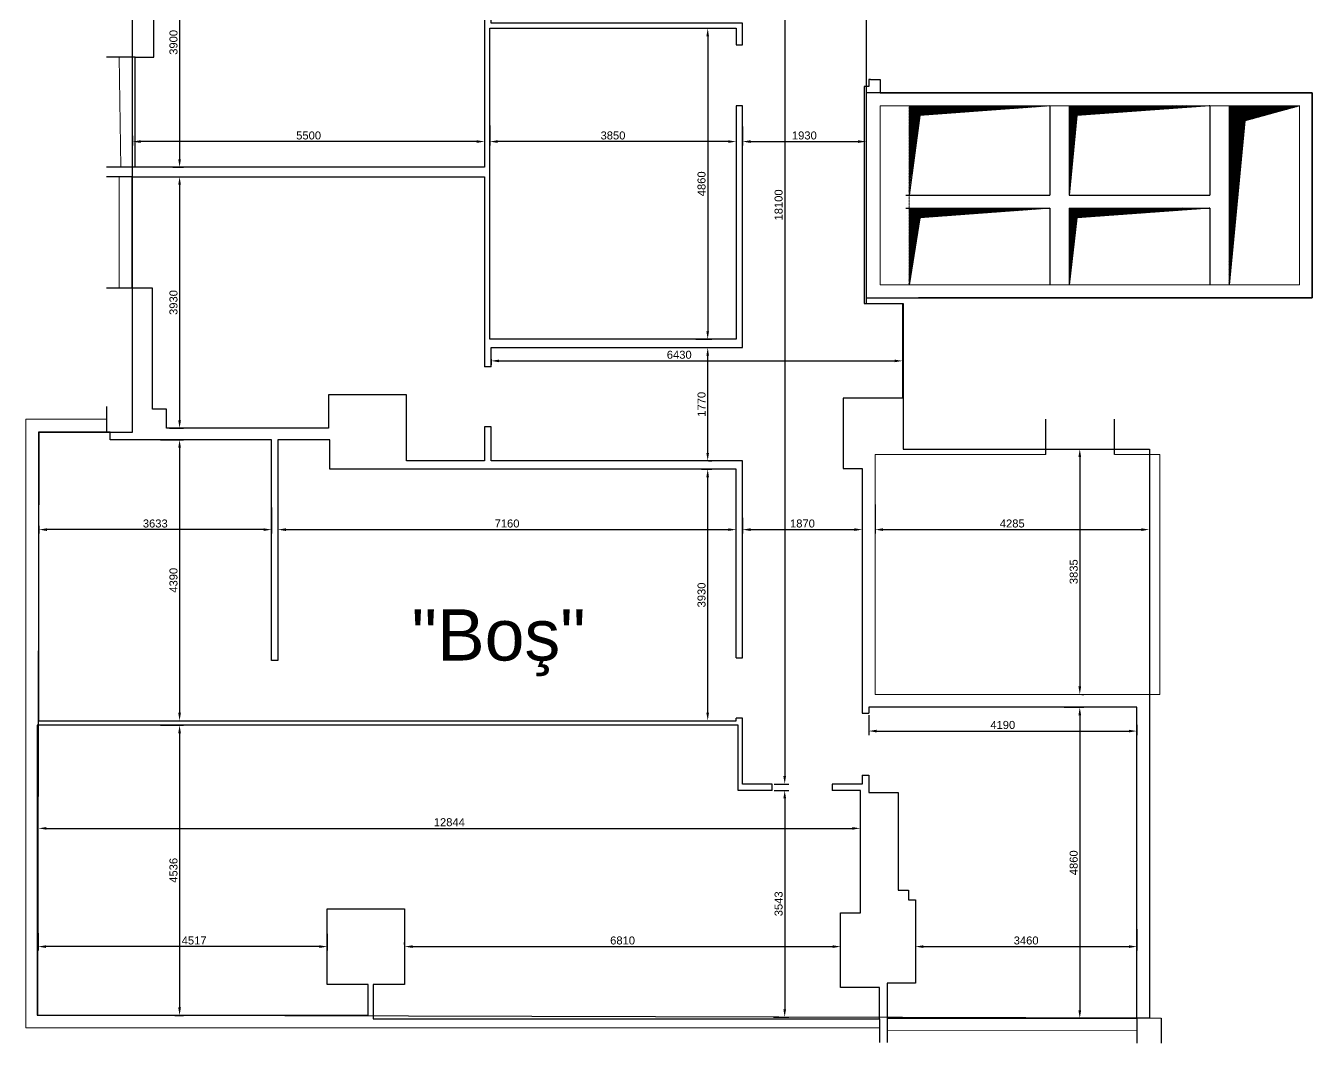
# Model space of a CAD drawing. Header units: millimetres. Extents: x 1183910 to 1204010, y -97525 to -70294.
# Drawn here: x 1183910 to 1204010, y -97525 to -81624 of the extents above; entities that cross this region are included whole.
import ezdxf

# ---------------------------------------------------------------- set-up
doc = ezdxf.new("R2010")
doc.units = ezdxf.units.MM
doc.linetypes.add('HIDDEN', pattern=[0.375, 0.25, -0.125])
for name, color, linetype in [('Baca', 7, 'Continuous'), ('Divar-esas', 7, 'Continuous'), ('OFFICE_BOUNDARY', 3, 'Continuous')]:
    doc.layers.add(name, color=color, linetype=linetype)
doc.layers.add('plita', color=182, linetype='Continuous', lineweight=5, true_color=0x3a07c5)
doc.styles.get("Standard").update_dxf_attribs({"font": 'arial.ttf'})
doc.dimstyles.new('ISO-25', dxfattribs={"dimscale": 50, "dimtxt": 2.5, "dimasz": 2.5, "dimexe": 1.25, "dimexo": 0.625, "dimtad": 1, "dimdec": 0, "dimtxsty": 'Standard', "dimcen": 2.5, "dimazin": 3, "dimtfac": 1, "dimtdec": 0, "dimtmove": 0, "dimatfit": 3})

# ---------------------------------------------------------------- blocks, each defined once
blk = doc.blocks.new('*D1167')
at = {"color": 0, "lineweight": -2, "transparency": 16777216}
for p, q in [((1186211, -79934), (1186377, -79934)), ((1186314, -80059), (1186314, -83709)), ((1186211, -83834), (1186377, -83834))]:
    blk.add_line(p, q, dxfattribs=at)
at = {"color": 0, "transparency": 16777216}
for points in [[(1186293, -80059), (1186335, -80059), (1186314, -79934)], [(1186293, -83709), (1186335, -83709), (1186314, -83834)]]:
    blk.add_solid(points, dxfattribs=at)
at = {"layer": 'Defpoints', "color": 0, "transparency": 16777216}
for p in [(1186180, -79934), (1186180, -83834), (1186314, -83834)]:
    blk.add_point(p, dxfattribs=at)
at = {"color": 0, "transparency": 16777216, "insert": (1186219, -81884), "char_height": 125, "attachment_point": 5, "rotation": 90}
blk.add_mtext('3900', dxfattribs=at)
blk = doc.blocks.new('*D1168')
at = {"color": 0, "lineweight": -2, "transparency": 16777216}
for p, q in [((1191160, -83184), (1191160, -83497)), ((1195010, -83184), (1195010, -83497)), ((1194885, -83434), (1191285, -83434))]:
    blk.add_line(p, q, dxfattribs=at)
at = {"color": 0, "transparency": 16777216}
for points in [[(1191285, -83413), (1191285, -83455), (1191160, -83434)], [(1194885, -83413), (1194885, -83455), (1195010, -83434)]]:
    blk.add_solid(points, dxfattribs=at)
at = {"layer": 'Defpoints', "color": 0, "transparency": 16777216}
for p in [(1191160, -83152), (1195010, -83152), (1191160, -83434)]:
    blk.add_point(p, dxfattribs=at)
at = {"color": 0, "transparency": 16777216, "insert": (1193085, -83339), "char_height": 125, "attachment_point": 5}
blk.add_mtext('3850', dxfattribs=at)
blk = doc.blocks.new('*D1169')
at = {"color": 0, "lineweight": -2, "transparency": 16777216}
for p, q in [((1185580, -83343), (1185580, -83497)), ((1191080, -83343), (1191080, -83497)), ((1190955, -83434), (1185705, -83434))]:
    blk.add_line(p, q, dxfattribs=at)
at = {"color": 0, "transparency": 16777216}
for points in [[(1185705, -83413), (1185705, -83455), (1185580, -83434)], [(1190955, -83413), (1190955, -83455), (1191080, -83434)]]:
    blk.add_solid(points, dxfattribs=at)
at = {"layer": 'Defpoints', "color": 0, "transparency": 16777216}
for p in [(1185580, -83312), (1191080, -83312), (1185580, -83434)]:
    blk.add_point(p, dxfattribs=at)
at = {"color": 0, "transparency": 16777216, "insert": (1188330, -83339), "char_height": 125, "attachment_point": 5}
blk.add_mtext('5500', dxfattribs=at)
blk = doc.blocks.new('*D1170')
at = {"color": 0, "lineweight": -2, "transparency": 16777216}
for p, q in [((1195110, -83196), (1195110, -83497)), ((1197040, -83196), (1197040, -83497)), ((1195235, -83434), (1196915, -83434))]:
    blk.add_line(p, q, dxfattribs=at)
at = {"color": 0, "transparency": 16777216}
for points in [[(1195235, -83413), (1195235, -83455), (1195110, -83434)], [(1196915, -83413), (1196915, -83455), (1197040, -83434)]]:
    blk.add_solid(points, dxfattribs=at)
at = {"layer": 'Defpoints', "color": 0, "transparency": 16777216}
for p in [(1195110, -83165), (1197040, -83165), (1197040, -83434)]:
    blk.add_point(p, dxfattribs=at)
at = {"color": 0, "transparency": 16777216, "insert": (1196075, -83339), "char_height": 125, "attachment_point": 5}
blk.add_mtext('1930', dxfattribs=at)
blk = doc.blocks.new('*D1172')
at = {"color": 0, "lineweight": -2, "transparency": 16777216}
for p, q in [((1195800, -75374), (1195831, -75374)), ((1195768, -75499), (1195768, -93349)), ((1195601, -93474), (1195831, -93474))]:
    blk.add_line(p, q, dxfattribs=at)
at = {"color": 0, "transparency": 16777216}
for points in [[(1195747, -75499), (1195789, -75499), (1195768, -75374)], [(1195747, -93349), (1195789, -93349), (1195768, -93474)]]:
    blk.add_solid(points, dxfattribs=at)
at = {"layer": 'Defpoints', "color": 0, "transparency": 16777216}
for p in [(1195768, -75374), (1195570, -93474), (1195768, -93474)]:
    blk.add_point(p, dxfattribs=at)
at = {"color": 0, "transparency": 16777216, "insert": (1195673, -84424), "char_height": 125, "attachment_point": 5, "rotation": 90}
blk.add_mtext('18100', dxfattribs=at)
blk = doc.blocks.new('*D1173')
at = {"color": 0, "lineweight": -2, "transparency": 16777216}
for p, q in [((1195601, -93574), (1195831, -93574)), ((1195768, -93699), (1195768, -96992)), ((1195591, -97117), (1195831, -97117))]:
    blk.add_line(p, q, dxfattribs=at)
at = {"color": 0, "transparency": 16777216}
for points in [[(1195747, -93699), (1195789, -93699), (1195768, -93574)], [(1195747, -96992), (1195789, -96992), (1195768, -97117)]]:
    blk.add_solid(points, dxfattribs=at)
at = {"layer": 'Defpoints', "color": 0, "transparency": 16777216}
for p in [(1195570, -93574), (1195560, -97117), (1195768, -97117)]:
    blk.add_point(p, dxfattribs=at)
at = {"color": 0, "transparency": 16777216, "insert": (1195673, -95345), "char_height": 125, "attachment_point": 5, "rotation": 90}
blk.add_mtext('3543', dxfattribs=at)
blk = doc.blocks.new('*D1174')
at = {"color": 0, "lineweight": -2, "transparency": 16777216}
for p, q in [((1184107, -94135), (1184107, -94104)), ((1184232, -94166), (1196825, -94166)), ((1196950, -94135), (1196950, -94104))]:
    blk.add_line(p, q, dxfattribs=at)
at = {"color": 0, "transparency": 16777216}
for points in [[(1184232, -94146), (1184232, -94187), (1184107, -94166)], [(1196825, -94146), (1196825, -94187), (1196950, -94166)]]:
    blk.add_solid(points, dxfattribs=at)
at = {"layer": 'Defpoints', "color": 0, "transparency": 16777216}
for p in [(1184107, -94166), (1196950, -94166), (1196950, -94166)]:
    blk.add_point(p, dxfattribs=at)
at = {"color": 0, "transparency": 16777216, "insert": (1190528, -94071), "char_height": 125, "attachment_point": 5}
blk.add_mtext('12844', dxfattribs=at)
blk = doc.blocks.new('*D1175')
at = {"color": 0, "lineweight": -2, "transparency": 16777216}
for p, q in [((1189830, -95982), (1189830, -95951)), ((1189955, -96014), (1196515, -96014)), ((1196640, -95982), (1196640, -95951))]:
    blk.add_line(p, q, dxfattribs=at)
at = {"color": 0, "transparency": 16777216}
for points in [[(1189955, -95993), (1189955, -96035), (1189830, -96014)], [(1196515, -95993), (1196515, -96035), (1196640, -96014)]]:
    blk.add_solid(points, dxfattribs=at)
at = {"layer": 'Defpoints', "color": 0, "transparency": 16777216}
for p in [(1189830, -96014), (1196640, -96014), (1196640, -96014)]:
    blk.add_point(p, dxfattribs=at)
at = {"color": 0, "transparency": 16777216, "insert": (1193235, -95919), "char_height": 125, "attachment_point": 5}
blk.add_mtext('6810', dxfattribs=at)
blk = doc.blocks.new('*D1176')
at = {"color": 0, "lineweight": -2, "transparency": 16777216}
for p, q in [((1184103, -95803), (1184103, -96076)), ((1188620, -95813), (1188620, -96076)), ((1188495, -96014), (1184228, -96014))]:
    blk.add_line(p, q, dxfattribs=at)
at = {"color": 0, "transparency": 16777216}
for points in [[(1184228, -95993), (1184228, -96035), (1184103, -96014)], [(1188495, -95993), (1188495, -96035), (1188620, -96014)]]:
    blk.add_solid(points, dxfattribs=at)
at = {"layer": 'Defpoints', "color": 0, "transparency": 16777216}
for p in [(1184103, -95772), (1188620, -95782), (1184103, -96014)]:
    blk.add_point(p, dxfattribs=at)
at = {"color": 0, "transparency": 16777216, "insert": (1186541, -95919), "char_height": 125, "attachment_point": 5}
blk.add_mtext('4517', dxfattribs=at)
blk = doc.blocks.new('*D1177')
at = {"color": 0, "lineweight": -2, "transparency": 16777216}
for p, q in [((1186156, -83984), (1186377, -83984)), ((1186314, -84109), (1186314, -87789)), ((1186156, -87914), (1186377, -87914))]:
    blk.add_line(p, q, dxfattribs=at)
at = {"color": 0, "transparency": 16777216}
for points in [[(1186293, -84109), (1186335, -84109), (1186314, -83984)], [(1186293, -87789), (1186335, -87789), (1186314, -87914)]]:
    blk.add_solid(points, dxfattribs=at)
at = {"layer": 'Defpoints', "color": 0, "transparency": 16777216}
for p in [(1186124, -83984), (1186124, -87914), (1186314, -87914)]:
    blk.add_point(p, dxfattribs=at)
at = {"color": 0, "transparency": 16777216, "insert": (1186219, -85949), "char_height": 125, "attachment_point": 5, "rotation": 90}
blk.add_mtext('3930', dxfattribs=at)
blk = doc.blocks.new('*D1178')
at = {"color": 0, "lineweight": -2, "transparency": 16777216}
for p, q in [((1186018, -88094), (1186377, -88094)), ((1186314, -88219), (1186314, -92359)), ((1186165, -92484), (1186377, -92484))]:
    blk.add_line(p, q, dxfattribs=at)
at = {"color": 0, "transparency": 16777216}
for points in [[(1186293, -88219), (1186335, -88219), (1186314, -88094)], [(1186293, -92359), (1186335, -92359), (1186314, -92484)]]:
    blk.add_solid(points, dxfattribs=at)
at = {"layer": 'Defpoints', "color": 0, "transparency": 16777216}
for p in [(1185987, -88094), (1186134, -92484), (1186314, -92484)]:
    blk.add_point(p, dxfattribs=at)
at = {"color": 0, "transparency": 16777216, "insert": (1186219, -90289), "char_height": 125, "attachment_point": 5, "rotation": 90}
blk.add_mtext('4390', dxfattribs=at)
blk = doc.blocks.new('*D1179')
at = {"color": 0, "lineweight": -2, "transparency": 16777216}
for p, q in [((1186015, -92554), (1186377, -92554)), ((1186314, -92679), (1186314, -96965)), ((1186240, -97090), (1186377, -97090))]:
    blk.add_line(p, q, dxfattribs=at)
at = {"color": 0, "transparency": 16777216}
for points in [[(1186293, -92679), (1186335, -92679), (1186314, -92554)], [(1186293, -96965), (1186335, -96965), (1186314, -97090)]]:
    blk.add_solid(points, dxfattribs=at)
at = {"layer": 'Defpoints', "color": 0, "transparency": 16777216}
for p in [(1185983, -92554), (1186209, -97090), (1186314, -97090)]:
    blk.add_point(p, dxfattribs=at)
at = {"color": 0, "transparency": 16777216, "insert": (1186219, -94822), "char_height": 125, "attachment_point": 5, "rotation": 90}
blk.add_mtext('4536', dxfattribs=at)
blk = doc.blocks.new('*D1180')
at = {"color": 0, "lineweight": -2, "transparency": 16777216}
for p, q in [((1187850, -89153), (1187850, -89561)), ((1195010, -89467), (1195010, -89436)), ((1187975, -89498), (1194885, -89498))]:
    blk.add_line(p, q, dxfattribs=at)
at = {"color": 0, "transparency": 16777216}
for points in [[(1187975, -89477), (1187975, -89519), (1187850, -89498)], [(1194885, -89477), (1194885, -89519), (1195010, -89498)]]:
    blk.add_solid(points, dxfattribs=at)
at = {"layer": 'Defpoints', "color": 0, "transparency": 16777216}
for p in [(1187850, -89122), (1195010, -89498), (1195010, -89498)]:
    blk.add_point(p, dxfattribs=at)
at = {"color": 0, "transparency": 16777216, "insert": (1191430, -89403), "char_height": 125, "attachment_point": 5}
blk.add_mtext('7160', dxfattribs=at)
blk = doc.blocks.new('*D1181')
at = {"color": 0, "lineweight": -2, "transparency": 16777216}
for p, q in [((1195110, -89316), (1195110, -89561)), ((1196980, -89316), (1196980, -89561)), ((1195235, -89498), (1196855, -89498))]:
    blk.add_line(p, q, dxfattribs=at)
at = {"color": 0, "transparency": 16777216}
for points in [[(1195235, -89477), (1195235, -89519), (1195110, -89498)], [(1196855, -89477), (1196855, -89519), (1196980, -89498)]]:
    blk.add_solid(points, dxfattribs=at)
at = {"layer": 'Defpoints', "color": 0, "transparency": 16777216}
for p in [(1195110, -89285), (1196980, -89285), (1196980, -89498)]:
    blk.add_point(p, dxfattribs=at)
at = {"color": 0, "transparency": 16777216, "insert": (1196045, -89403), "char_height": 125, "attachment_point": 5}
blk.add_mtext('1870', dxfattribs=at)
blk = doc.blocks.new('*D1182')
at = {"color": 0, "lineweight": -2, "transparency": 16777216}
for p, q in [((1187750, -89153), (1187750, -89561)), ((1184117, -89441), (1184117, -89561)), ((1187625, -89498), (1184242, -89498))]:
    blk.add_line(p, q, dxfattribs=at)
at = {"color": 0, "transparency": 16777216}
for points in [[(1184242, -89477), (1184242, -89519), (1184117, -89498)], [(1187625, -89477), (1187625, -89519), (1187750, -89498)]]:
    blk.add_solid(points, dxfattribs=at)
at = {"layer": 'Defpoints', "color": 0, "transparency": 16777216}
for p in [(1187750, -89122), (1184117, -89410), (1184117, -89498)]:
    blk.add_point(p, dxfattribs=at)
at = {"color": 0, "transparency": 16777216, "insert": (1185934, -89403), "char_height": 125, "attachment_point": 5}
blk.add_mtext('3633', dxfattribs=at)
blk = doc.blocks.new('*D1183')
at = {"color": 0, "lineweight": -2, "transparency": 16777216}
for p, q in [((1194470, -88554), (1194627, -88554)), ((1194565, -92359), (1194565, -88679)), ((1194470, -92484), (1194627, -92484))]:
    blk.add_line(p, q, dxfattribs=at)
at = {"color": 0, "transparency": 16777216}
for points in [[(1194544, -88679), (1194585, -88679), (1194565, -88554)], [(1194544, -92359), (1194585, -92359), (1194565, -92484)]]:
    blk.add_solid(points, dxfattribs=at)
at = {"layer": 'Defpoints', "color": 0, "transparency": 16777216}
for p in [(1194439, -88554), (1194565, -88554), (1194439, -92484)]:
    blk.add_point(p, dxfattribs=at)
at = {"color": 0, "transparency": 16777216, "insert": (1194469, -90519), "char_height": 125, "attachment_point": 5, "rotation": 90}
blk.add_mtext('3930', dxfattribs=at)
blk = doc.blocks.new('*D1184')
at = {"color": 0, "lineweight": -2, "transparency": 16777216}
for p, q in [((1197180, -89104), (1197180, -89561)), ((1201465, -89104), (1201465, -89561)), ((1197305, -89498), (1201340, -89498))]:
    blk.add_line(p, q, dxfattribs=at)
at = {"color": 0, "transparency": 16777216}
for points in [[(1197305, -89477), (1197305, -89519), (1197180, -89498)], [(1201340, -89477), (1201340, -89519), (1201465, -89498)]]:
    blk.add_solid(points, dxfattribs=at)
at = {"layer": 'Defpoints', "color": 0, "transparency": 16777216}
for p in [(1197180, -89072), (1201465, -89072), (1201465, -89498)]:
    blk.add_point(p, dxfattribs=at)
at = {"color": 0, "transparency": 16777216, "insert": (1199323, -89403), "char_height": 125, "attachment_point": 5}
blk.add_mtext('4285', dxfattribs=at)
blk = doc.blocks.new('*D1185')
at = {"color": 0, "lineweight": -2, "transparency": 16777216}
for p, q in [((1200409, -88239), (1200441, -88239)), ((1200378, -88364), (1200378, -91949)), ((1200409, -92074), (1200441, -92074))]:
    blk.add_line(p, q, dxfattribs=at)
at = {"color": 0, "transparency": 16777216}
for points in [[(1200357, -88364), (1200399, -88364), (1200378, -88239)], [(1200357, -91949), (1200399, -91949), (1200378, -92074)]]:
    blk.add_solid(points, dxfattribs=at)
at = {"layer": 'Defpoints', "color": 0, "transparency": 16777216}
for p in [(1200378, -88239), (1200378, -92074), (1200378, -92074)]:
    blk.add_point(p, dxfattribs=at)
at = {"color": 0, "transparency": 16777216, "insert": (1200283, -90156), "char_height": 125, "attachment_point": 5, "rotation": 90}
blk.add_mtext('3835', dxfattribs=at)
blk = doc.blocks.new('*D1186')
at = {"color": 0, "lineweight": -2, "transparency": 16777216}
for p, q in [((1200133, -92274), (1200441, -92274)), ((1200378, -92399), (1200378, -97009)), ((1199944, -97134), (1200441, -97134))]:
    blk.add_line(p, q, dxfattribs=at)
at = {"color": 0, "transparency": 16777216}
for points in [[(1200357, -92399), (1200399, -92399), (1200378, -92274)], [(1200357, -97009), (1200399, -97009), (1200378, -97134)]]:
    blk.add_solid(points, dxfattribs=at)
at = {"layer": 'Defpoints', "color": 0, "transparency": 16777216}
for p in [(1200101, -92274), (1199913, -97134), (1200378, -97134)]:
    blk.add_point(p, dxfattribs=at)
at = {"color": 0, "transparency": 16777216, "insert": (1200283, -94704), "char_height": 125, "attachment_point": 5, "rotation": 90}
blk.add_mtext('4860', dxfattribs=at)
blk = doc.blocks.new('*D1187')
at = {"color": 0, "lineweight": -2, "transparency": 16777216}
for p, q in [((1197080, -92395), (1197080, -92708)), ((1197205, -92646), (1201145, -92646)), ((1201270, -92551), (1201270, -92708))]:
    blk.add_line(p, q, dxfattribs=at)
at = {"color": 0, "transparency": 16777216}
for points in [[(1197205, -92625), (1197205, -92667), (1197080, -92646)], [(1201145, -92625), (1201145, -92667), (1201270, -92646)]]:
    blk.add_solid(points, dxfattribs=at)
at = {"layer": 'Defpoints', "color": 0, "transparency": 16777216}
for p in [(1197080, -92364), (1201270, -92520), (1201270, -92646)]:
    blk.add_point(p, dxfattribs=at)
at = {"color": 0, "transparency": 16777216, "insert": (1199175, -92551), "char_height": 125, "attachment_point": 5}
blk.add_mtext('4190', dxfattribs=at)
blk = doc.blocks.new('*D1188')
at = {"color": 0, "lineweight": -2, "transparency": 16777216}
for p, q in [((1197810, -95744), (1197810, -96076)), ((1201270, -95744), (1201270, -96076)), ((1197935, -96014), (1201145, -96014))]:
    blk.add_line(p, q, dxfattribs=at)
at = {"color": 0, "transparency": 16777216}
for points in [[(1197935, -95993), (1197935, -96035), (1197810, -96014)], [(1201145, -95993), (1201145, -96035), (1201270, -96014)]]:
    blk.add_solid(points, dxfattribs=at)
at = {"layer": 'Defpoints', "color": 0, "transparency": 16777216}
for p in [(1197810, -95713), (1201270, -95713), (1201270, -96014)]:
    blk.add_point(p, dxfattribs=at)
at = {"color": 0, "transparency": 16777216, "insert": (1199540, -95919), "char_height": 125, "attachment_point": 5}
blk.add_mtext('3460', dxfattribs=at)
blk = doc.blocks.new('*D1189')
at = {"color": 0, "lineweight": -2, "transparency": 16777216}
for p, q in [((1194382, -81664), (1194627, -81664)), ((1194565, -81789), (1194565, -86399)), ((1194382, -86524), (1194627, -86524))]:
    blk.add_line(p, q, dxfattribs=at)
at = {"color": 0, "transparency": 16777216}
for points in [[(1194544, -81789), (1194585, -81789), (1194565, -81664)], [(1194544, -86399), (1194585, -86399), (1194565, -86524)]]:
    blk.add_solid(points, dxfattribs=at)
at = {"layer": 'Defpoints', "color": 0, "transparency": 16777216}
for p in [(1194350, -81664), (1194350, -86524), (1194565, -86524)]:
    blk.add_point(p, dxfattribs=at)
at = {"color": 0, "transparency": 16777216, "insert": (1194469, -84094), "char_height": 125, "attachment_point": 5, "rotation": 90}
blk.add_mtext('4860', dxfattribs=at)
blk = doc.blocks.new('*D1190')
at = {"color": 0, "lineweight": -2, "transparency": 16777216}
for p, q in [((1194565, -88299), (1194565, -86779)), ((1194575, -86654), (1194627, -86654)), ((1194575, -88424), (1194627, -88424))]:
    blk.add_line(p, q, dxfattribs=at)
at = {"color": 0, "transparency": 16777216}
for points in [[(1194544, -86779), (1194585, -86779), (1194565, -86654)], [(1194544, -88299), (1194585, -88299), (1194565, -88424)]]:
    blk.add_solid(points, dxfattribs=at)
at = {"layer": 'Defpoints', "color": 0, "transparency": 16777216}
for p in [(1194544, -86654), (1194565, -86654), (1194544, -88424)]:
    blk.add_point(p, dxfattribs=at)
at = {"color": 0, "transparency": 16777216, "insert": (1194469, -87539), "char_height": 125, "attachment_point": 5, "rotation": 90}
blk.add_mtext('1770', dxfattribs=at)
blk = doc.blocks.new('*D1191')
at = {"color": 0, "lineweight": -2, "transparency": 16777216}
for p, q in [((1191180, -86835), (1191180, -86924)), ((1191305, -86861), (1197485, -86861)), ((1197610, -86835), (1197610, -86924))]:
    blk.add_line(p, q, dxfattribs=at)
at = {"color": 0, "transparency": 16777216}
for points in [[(1191305, -86841), (1191305, -86882), (1191180, -86861)], [(1197485, -86841), (1197485, -86882), (1197610, -86861)]]:
    blk.add_solid(points, dxfattribs=at)
at = {"layer": 'Defpoints', "color": 0, "transparency": 16777216}
for p in [(1191180, -86804), (1197610, -86804), (1197610, -86861)]:
    blk.add_point(p, dxfattribs=at)
at = {"color": 0, "transparency": 16777216, "insert": (1194120, -86766), "char_height": 125, "attachment_point": 5}
blk.add_mtext('6430', dxfattribs=at)

msp = doc.modelspace()

# ---------------------------------------------------------------- hatches: boundary and pattern name
at = {"layer": 'Baca'}
h = msp.add_hatch(dxfattribs=at)
h.set_pattern_fill('ANSI31', color=256, scale=5, style=0)
h.set_pattern_definition([(135, (1337735.15, -254694.75), (11.2253202, 11.2253202), [])])
h.paths.add_polyline_path([(1197710.2, -83973.7), (1197745.7, -83973.7), (1197710.2, -84223.7)])
h.paths.add_polyline_path([(1197880.6, -83024.5), (1199910.2, -82873.7), (1197710.2, -82873.7), (1197710.2, -83973.7), (1197745.7, -83973.7)])
h = msp.add_hatch(dxfattribs=at)
h.set_pattern_fill('ANSI31', color=256, scale=5, style=0)
h.set_pattern_definition([(135, (1337785.15, -254694.75), (11.2253202, 11.2253202), [])])
h.paths.add_polyline_path([(1200210.2, -83973.7), (1200245.7, -83973.7), (1200210.2, -84223.7)])
h.paths.add_polyline_path([(1200330.6, -83024.5), (1202410.2, -82873.7), (1200210.2, -82873.7), (1200210.2, -83973.7), (1200239.1, -83973.7)])
h = msp.add_hatch(dxfattribs=at)
h.set_pattern_fill('ANSI31', color=256, scale=5, style=0)
h.set_pattern_definition([(45, (1089135.282, -254694.75), (-11.2253202, 11.2253202), [])])
h.paths.add_polyline_path([(1203810.2, -82873.7), (1202710.2, -82873.7), (1202710.2, -85673.7), (1202954.9, -83110.2)])
h = msp.add_hatch(dxfattribs=at)
h.set_pattern_fill('ANSI31', color=256, scale=5, style=0)
h.set_pattern_definition([(135, (1337735.15, -256294.75), (11.2253202, 11.2253202), [])])
h.paths.add_polyline_path([(1197726.5, -85573.7), (1197880.6, -84624.5), (1199910.2, -84473.7), (1197710.2, -84473.7), (1197710.2, -85573.7)])
h.paths.add_polyline_path([(1197710.2, -85673.7), (1197726.5, -85573.7), (1197710.2, -85573.7)])
h = msp.add_hatch(dxfattribs=at)
h.set_pattern_fill('ANSI31', color=256, scale=5, style=0)
h.set_pattern_definition([(135, (1337785.15, -256294.75), (11.2253202, 11.2253202), [])])
h.paths.add_polyline_path([(1200210.2, -85673.7), (1200226.5, -85573.7), (1200210.2, -85573.7)])
h.paths.add_polyline_path([(1200330.6, -84624.5), (1202410.2, -84473.7), (1200210.2, -84473.7), (1200210.2, -85573.7), (1200221.7, -85573.7)])

# ---------------------------------------------------------------- linework, layer by layer
for points in [[(1191080.2, -81363.7), (1191080.2, -83833.7), (1185620.2, -83833.7), (1185620.2, -82113.7), (1185910.2, -82113.7), (1185910.2, -80273.7), (1186180.2, -80273.7), (1186180.2, -79933.7), (1188660.2, -79933.7), (1188660.2, -80493.7), (1189870.2, -80493.7), (1189870.2, -79993.7), (1191080.2, -79993.7), (1191080.2, -80423.7)], [(1195010.2, -81923.7), (1195110.2, -81923.7), (1195110.2, -81583.7), (1191180.2, -81583.7), (1191180.2, -81363.7)], [(1195010.2, -82873.7), (1195010.2, -86523.7), (1191160.2, -86523.7), (1191160.2, -81663.7), (1195010.2, -81663.7), (1195010.2, -81923.7)], [(1185620.2, -82113.7), (1185170.2, -82113.7)], [(1197110.2, -82463.7), (1197080.2, -82463.7), (1197080.2, -82573.7), (1197010.2, -82573.7), (1197010.2, -85963.7), (1197610.2, -85963.7), (1197610.2, -87443.7), (1196680.2, -87443.7), (1196680.2, -88543.7), (1196980.2, -88543.7), (1196980.2, -92363.7)], [(1197110.2, -82463.7), (1197260.2, -82463.7)], [(1197260.2, -82463.7), (1197260.2, -82673.7), (1204010.2, -82673.7), (1204010.2, -85873.7), (1197860.2, -85873.7)], [(1191180.2, -86653.7), (1195110.2, -86653.7), (1195110.2, -82873.7), (1195010.2, -82873.7)], [(1185620.2, -83833.7), (1185170.2, -83833.7)], [(1185570.2, -83983.7), (1185170.2, -83983.7)], [(1185570.2, -83983.7), (1191080.2, -83983.7), (1191080.2, -86953.7)], [(1185570.2, -83983.7), (1185570.2, -85723.7)], [(1185570.2, -85723.7), (1185170.2, -85723.7)], [(1185890.2, -87613.7), (1185890.2, -85723.7), (1185570.2, -85723.7)], [(1191180.2, -86953.7), (1191180.2, -86653.7)], [(1191180.2, -86953.7), (1191080.2, -86953.7)], [(1191080.2, -87893.7), (1191080.2, -88423.7), (1189860.2, -88423.7), (1189860.2, -87393.7), (1188640.2, -87393.7), (1188640.2, -87913.7), (1186110.2, -87913.7), (1186110.2, -87613.7), (1185890.2, -87613.7)], [(1185170.2, -87573.7), (1185170.2, -87973.7)], [(1199850.2, -88323.7), (1199850.2, -87773.7)], [(1200920.2, -88323.7), (1200920.2, -87773.7)], [(1187750.2, -91543.7), (1187750.2, -88093.7), (1185230.2, -88093.7), (1185230.2, -87973.7), (1184110.2, -87973.7), (1184110.2, -92483.7), (1187750.2, -92483.7)], [(1191180.2, -87893.7), (1191080.2, -87893.7)], [(1191180.2, -88423.7), (1191180.2, -87893.7)], [(1195010.2, -91503.7), (1195010.2, -88553.7), (1188660.2, -88553.7), (1188660.2, -88093.7), (1187850.2, -88093.7), (1187850.2, -91543.7), (1187750.2, -91543.7)], [(1195010.2, -91503.7), (1195110.2, -91503.7), (1195110.2, -88423.7), (1191180.2, -88423.7)], [(1187750.2, -92483.7), (1187850.2, -92483.7), (1195010.2, -92483.7), (1195010.2, -92443.7)], [(1195570.2, -93573.7), (1195570.2, -93473.7), (1195110.2, -93473.7), (1195110.2, -92443.7), (1195010.2, -92443.7)], [(1196980.2, -92363.7), (1197080.2, -92363.7)], [(1197080.2, -93333.7), (1197080.2, -93603.7), (1197540.2, -93603.7), (1197540.2, -95133.7), (1197700.2, -95133.7), (1197700.2, -95283.7), (1197810.2, -95283.7), (1197810.2, -96583.7), (1197370.2, -96583.7), (1197370.2, -97133.7), (1201270.2, -97133.7), (1201270.2, -92273.7), (1197080.2, -92273.7), (1197080.2, -92363.7)], [(1195570.2, -93573.7), (1195040.2, -93573.7), (1195040.2, -92553.7), (1184090.2, -92553.7), (1184090.2, -97083.7), (1189260.2, -97083.7), (1189260.2, -96603.7), (1188620.2, -96603.7), (1188620.2, -95423.7), (1189830.2, -95423.7), (1189830.2, -96603.7), (1189340.2, -96603.7), (1189340.2, -97143.7), (1197250.2, -97143.7), (1197250.2, -96653.7), (1196640.2, -96653.7), (1196640.2, -95483.7), (1196950.2, -95483.7), (1196950.2, -93573.7), (1196510.2, -93573.7)], [(1196980.2, -93333.7), (1196980.2, -93473.7), (1196510.2, -93473.7), (1196510.2, -93573.7)], [(1196980.2, -93333.7), (1197080.2, -93333.7)], [(1197250.2, -97143.7), (1197249.4, -97514.3)], [(1197370.2, -97133.7), (1197369.3, -97514.6)], [(1201270.2, -97133.7), (1201269.3, -97523.7)], [(1201650.2, -97133.7), (1201649.3, -97524.6)]]:
    msp.add_lwpolyline(points)
at = {"color": 5, "lineweight": 5}
for points in [[(1185370.2, -82113.7), (1185395.2, -83833.7)], [(1185370.2, -83983.7), (1185370.2, -85723.7)], [(1185170.2, -87773.7), (1183910.2, -87773.7), (1183910.2, -97283.7), (1197250.2, -97283.7)], [(1197369.8, -97324.1), (1201269.8, -97328.7)]]:
    msp.add_lwpolyline(points, dxfattribs=at)
at = {"color": 1, "lineweight": 30}
msp.add_lwpolyline([(1204010.2, -82673.7), (1197040.2, -82673.7), (1197040.2, -85873.7), (1204010.2, -85873.7)], close=True, dxfattribs=at)
at = {"lineweight": 5}
msp.add_lwpolyline([(1197260.2, -82873.7), (1203810.2, -82873.7), (1203810.2, -85673.7), (1197260.2, -85673.7)], close=True, dxfattribs=at)
msp.add_lwpolyline([(1199850.2, -88323.7), (1197180.2, -88323.7), (1197180.2, -92073.7), (1201630.2, -92073.7), (1201630.2, -88323.7), (1200920.2, -88323.7)], dxfattribs=at)
at = {"color": 18, "lineweight": 5, "true_color": 0x000000}
msp.add_lwpolyline([(1201280.2, -97133.7), (1201650.2, -97133.7)], dxfattribs=at)
at = {"layer": 'Baca'}
for points in [[(1199910.2, -82873.7), (1197880.6, -83024.5), (1197710.2, -84273.7)], [(1202410.2, -82873.7), (1200330.6, -83024.5), (1200210.2, -84273.7)], [(1203810.2, -82873.7), (1202954.9, -83110.2), (1202710.2, -85673.7)], [(1199910.2, -84473.7), (1197880.6, -84624.5), (1197710.2, -85673.7)], [(1202410.2, -84473.7), (1200330.6, -84624.5), (1200210.2, -85673.7)]]:
    msp.add_lwpolyline(points, dxfattribs=at)
at = {"layer": 'Divar-esas'}
for p, q in [((1199910.2, -82873.7), (1199910.2, -84273.7)), ((1200210.2, -82873.7), (1200210.2, -84273.7)), ((1202410.2, -82873.7), (1202410.2, -84273.7)), ((1202710.2, -82873.7), (1202710.2, -85673.7)), ((1197660.2, -84273.7), (1199910.2, -84273.7)), ((1200210.2, -84273.7), (1202410.2, -84273.7)), ((1197660.2, -84473.7), (1199910.2, -84473.7)), ((1199910.2, -84473.7), (1199910.2, -85673.7)), ((1200210.2, -84473.7), (1202410.2, -84473.7)), ((1200210.2, -84473.7), (1200210.2, -85673.7)), ((1202410.2, -84473.7), (1202410.2, -85673.7))]:
    msp.add_line(p, q, dxfattribs=at)
at = {"layer": 'OFFICE_BOUNDARY'}
msp.add_lwpolyline([(1184100.2, -97083.7), (1184120.2, -87973.7), (1185580.2, -87973.7), (1185580.2, -79913.7), (1184190.2, -79913.7), (1184190.2, -70693.7), (1197410.2, -70693.7), (1197410.2, -71293.7), (1197040.2, -71293.7), (1197040.2, -85963.7), (1197620.2, -85963.7), (1197620.2, -88238.7), (1201465.2, -88238.7), (1201465.2, -97133.7)], close=True, dxfattribs=at)
at = {"layer": 'plita', "linetype": 'HIDDEN', "ltscale": 5}
msp.add_line((1197710.2, -82873.7), (1197710.2, -85673.7), dxfattribs=at)

# ---------------------------------------------------------------- texts
at = {"color": 1, "lineweight": 30, "insert": (1184350.1, -90743.1), "char_height": 800, "attachment_point": 1}
msp.add_mtext_dynamic_manual_height_columns('\\A1;             {\\C256;\\c0;     "Bo\\fArial|b0|i0|c238|p34;ş\\fArial|b0|i0|c0|p34;"  } ', width=25301.599, gutter_width=12.5, heights=[-1018.8], dxfattribs=at)

# ---------------------------------------------------------------- dimensions: what is measured, and where the dimension line sits
at = {"color": 1}
for base, p1, p2, picture, middle in [((1195768.3, -93473.7), (1195768.3, -75373.7), (1195570.2, -93473.7), '*D1172', (1195673.2, -84423.7)), ((1186314.2, -83833.7), (1186180.2, -79933.7), (1186180.2, -83833.7), '*D1167', (1186219, -81883.7)), ((1194564.6, -86523.7), (1194350.5, -81663.7), (1194350.5, -86523.7), '*D1189', (1194469.5, -84093.7)), ((1186314.2, -87913.7), (1186124.3, -83983.7), (1186124.3, -87913.7), '*D1177', (1186219, -85948.7)), ((1194564.6, -86653.7), (1194543.7, -88423.7), (1194543.7, -86653.7), '*D1190', (1194469.5, -87538.7)), ((1186314.2, -92483.7), (1185987, -88093.7), (1186134, -92483.7), '*D1178', (1186219, -90288.7)), ((1200378.1, -92073.7), (1200378.1, -88238.7), (1200378.1, -92073.7), '*D1185', (1200283, -90156.2)), ((1194564.6, -88553.7), (1194438.8, -92483.7), (1194438.8, -88553.7), '*D1183', (1194469.5, -90518.7)), ((1200378.1, -97133.7), (1200101.4, -92273.7), (1199912.7, -97133.7), '*D1186', (1200283, -94703.7)), ((1186314.2, -97089.8), (1185983.3, -92553.7), (1186208.7, -97089.8), '*D1179', (1186219, -94821.7)), ((1195768.3, -97116.7), (1195570.2, -93573.7), (1195560, -97116.7), '*D1173', (1195673.2, -95345.2))]:
    dim = msp.add_linear_dim(base=base, p1=p1, p2=p2, angle=90, dimstyle='ISO-25', dxfattribs=at)
    dim.commit()
    dim.dimension.update_dxf_attribs({"geometry": picture, "text_midpoint": middle})
for base, p1, p2, picture, middle in [((1191160.2, -83434.1), (1195010.2, -83152.4), (1191160.2, -83152.4), '*D1168', (1193085.2, -83338.9)), ((1197040.2, -83434.1), (1195110.2, -83164.7), (1197040.2, -83164.7), '*D1170', (1196075.2, -83338.9)), ((1185580.2, -83434.1), (1191080.2, -83311.6), (1185580.2, -83311.6), '*D1169', (1188330.2, -83339)), ((1184117.1, -89498.1), (1187750.2, -89121.6), (1184117.1, -89410.2), '*D1182', (1185933.6, -89403)), ((1195010.2, -89498.1), (1187850.2, -89121.6), (1195010.2, -89498.1), '*D1180', (1191430.2, -89403)), ((1201465.2, -89498.1), (1197180.2, -89072.4), (1201465.2, -89072.4), '*D1184', (1199322.7, -89403)), ((1196980.2, -89498.1), (1195110.2, -89284.7), (1196980.2, -89284.7), '*D1181', (1196045.2, -89403)), ((1201270.2, -92645.8), (1197080.2, -92363.7), (1201270.2, -92520.1), '*D1187', (1199175.2, -92550.7)), ((1196950.2, -94166.5), (1184106.6, -94166.5), (1196950.2, -94166.5), '*D1174', (1190528.4, -94071.4)), ((1196640.2, -96013.7), (1189830.2, -96013.7), (1196640.2, -96013.7), '*D1175', (1193235.2, -95918.6)), ((1201270.2, -96013.7), (1197810.2, -95713), (1201270.2, -95713), '*D1188', (1199540.2, -95918.6))]:
    dim = msp.add_linear_dim(base=base, p1=p1, p2=p2, dimstyle='ISO-25', dxfattribs=at)
    dim.commit()
    dim.dimension.update_dxf_attribs({"geometry": picture, "text_midpoint": middle})
for base, p1, p2, picture, middle in [((1197610.2, -86861.4), (1191180.2, -86803.7), (1197610.2, -86803.7), '*D1191', (1194120, -86861.4)), ((1184103.1, -96013.7), (1188620.2, -95782.1), (1184103.1, -95772.2), '*D1176', (1186540.8, -96013.7))]:
    dim = msp.add_linear_dim(base=base, p1=p1, p2=p2, dimstyle='ISO-25', dxfattribs=at)
    dim.commit()
    dim.dimension.update_dxf_attribs({"geometry": picture, "text_midpoint": middle, "dimtype": 160})

doc.saveas('drawing.dxf')
